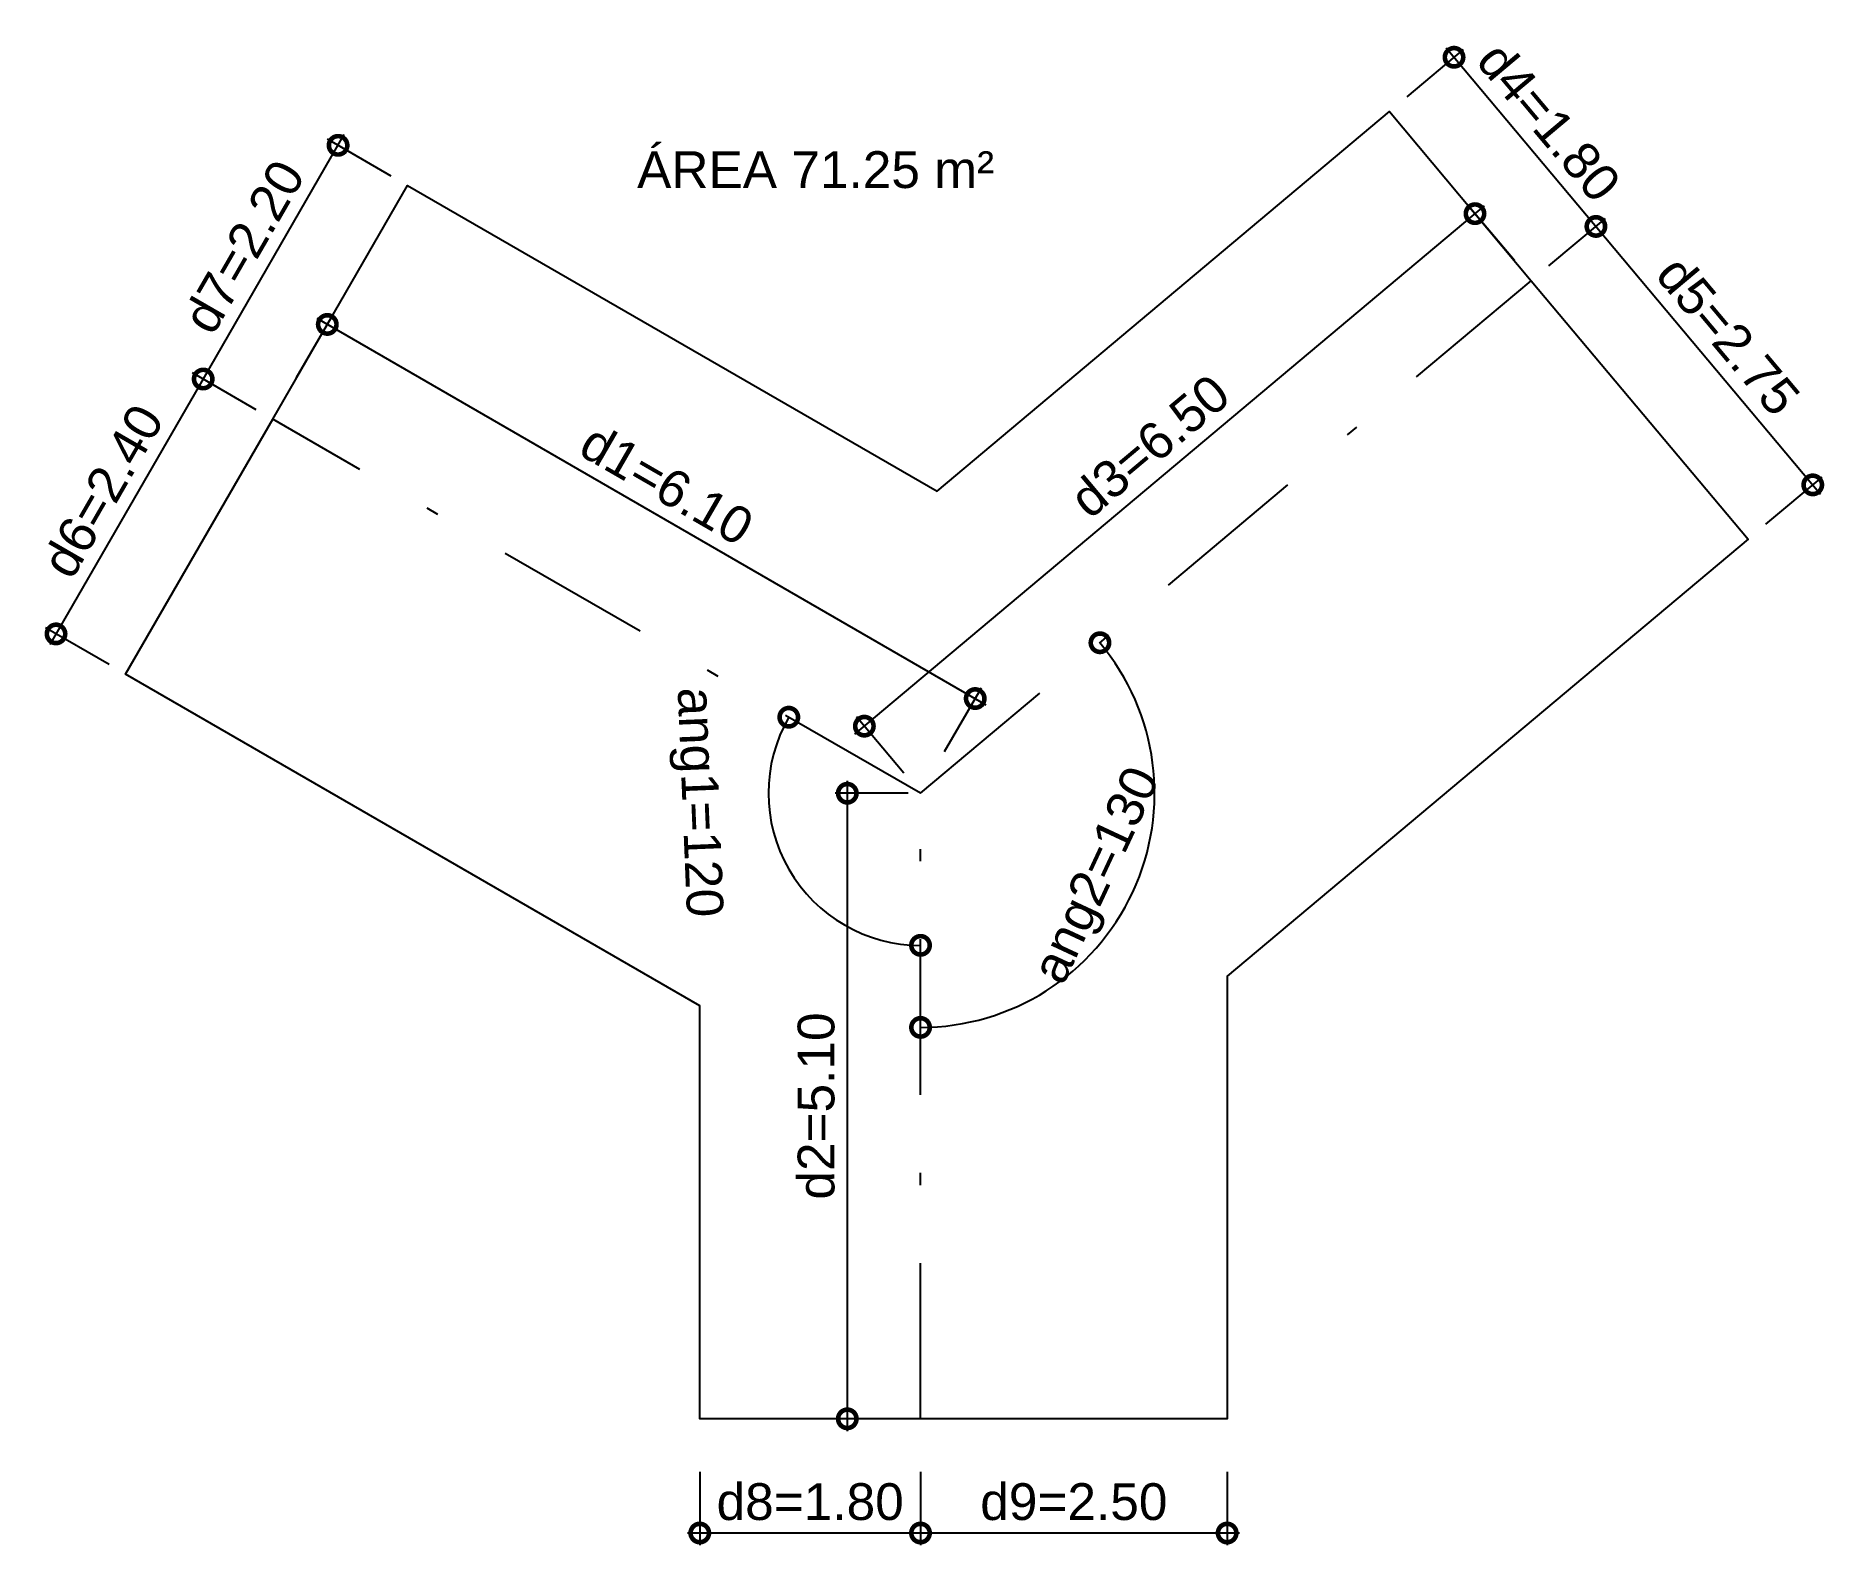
# Model space of a CAD drawing. Header units: metres. Extents: x -7.2 to 7.4, y -6.7 to 5.6.
import ezdxf

# ---------------------------------------------------------------- set-up
doc = ezdxf.new("R2010")
doc.units = ezdxf.units.M
doc.header["$LTSCALE"] = 0.1
doc.linetypes.add('DASHDOT', pattern=[25.4, 12.7, -6.35, 0, -6.35])
doc.layers.add('ARQ_EIXO CINZA 04', color=139, linetype='DASHDOT')
doc.layers.add('SIMB_01', color=1, linetype='Continuous')
doc.layers.add('COTA AZUL', color=5, linetype='Continuous', lineweight=25, true_color=0x0000ff)
doc.styles.add('Annot_3.0mm', font='arial.ttf', dxfattribs={"height": 3})
doc.styles.add('cota', font='arial.ttf')
doc.dimstyles.new('Info 01 - annot', dxfattribs={"dimtxt": 3, "dimasz": 3, "dimexe": 1, "dimexo": 1, "dimgap": 1, "dimtad": 1, "dimzin": 4, "dimtxsty": 'cota', "dimblk": 'DOTSMALL', "dimcen": 2, "dimdle": 1, "dimclrd": 256, "dimclre": 256, "dimclrt": 1, "dimazin": 2, "dimtfac": 0.09, "dimtmove": 2, "dimatfit": 2, "dimfxl": 5, "dimfxlon": 1, "dimtolj": 1, "dimtzin": 4, "dimlwd": -1, "dimarcsym": 1})

# ---------------------------------------------------------------- blocks, each defined once
blk = doc.blocks.new('_DotSmall')
at = {"color": 0, "linetype": 'ByBlock', "const_width": 0.5}
blk.add_lwpolyline([(-0.0625, 0, 1), (0.0625, 0, 1)], format="xyb", close=True, dxfattribs=at)
blk = doc.blocks.new('*D6')
at = {"layer": 'COTA AZUL', "lineweight": -2, "transparency": 16777216}
for p, q in [((-5.092, 2.817), (-4.792, 3.336)), ((0.191, -0.233), (0.491, 0.286))]:
    blk.add_line(p, q, dxfattribs=at)
at = {"layer": 'COTA AZUL', "transparency": 16777216}
blk.add_line((-4.928, 3.3), (0.528, 0.15), dxfattribs=at)
at = {"layer": 'Defpoints', "color": 0, "transparency": 16777216}
for p in [(-5.287, 2.478), (0.441, 0.2), (-0.005, -0.572)]:
    blk.add_point(p, dxfattribs=at)
at = {"layer": 'COTA AZUL', "transparency": 16777216, "xscale": 0.3, "yscale": 0.3, "zscale": 0.3}
for p, rotation in [((-4.842, 3.25), 150), ((0.441, 0.2), 330.0000000000001)]:
    blk.add_blockref('_DotSmall', p, dxfattribs=dict(at, rotation=rotation))
at = {"layer": 'COTA AZUL', "color": 1, "transparency": 16777216, "insert": (-2.074, 1.944), "char_height": 0.3, "attachment_point": 5, "rotation": 330, "style": 'cota'}
blk.add_mtext('\\A1;d1=6.10', dxfattribs=at)
blk = doc.blocks.new('*D8')
at = {"layer": 'COTA AZUL', "lineweight": -2, "transparency": 16777216}
for p, q in [((-0.105, -0.572), (-0.702, -0.572)), ((-0.105, -5.672), (-0.702, -5.672))]:
    blk.add_line(p, q, dxfattribs=at)
at = {"layer": 'COTA AZUL', "transparency": 16777216}
blk.add_line((-0.602, -0.472), (-0.602, -5.772), dxfattribs=at)
at = {"layer": 'Defpoints', "color": 0, "transparency": 16777216}
for p in [(-0.005, -0.572), (-0.602, -5.672), (-0.005, -5.672)]:
    blk.add_point(p, dxfattribs=at)
at = {"layer": 'COTA AZUL', "transparency": 16777216, "xscale": 0.3, "yscale": 0.3, "zscale": 0.3}
for p, rotation in [((-0.602, -0.572), 90), ((-0.602, -5.672), 270)]:
    blk.add_blockref('_DotSmall', p, dxfattribs=dict(at, rotation=rotation))
at = {"layer": 'COTA AZUL', "color": 1, "transparency": 16777216, "insert": (-0.855, -3.122), "char_height": 0.3, "attachment_point": 5, "rotation": 90, "style": 'cota'}
blk.add_mtext('\\A1;d2=5.10', dxfattribs=at)
blk = doc.blocks.new('*D7')
at = {"layer": 'COTA AZUL', "lineweight": -2, "transparency": 16777216}
for p, q in [((4.838, 3.77), (4.452, 4.229)), ((-0.142, -0.408), (-0.527, 0.051))]:
    blk.add_line(p, q, dxfattribs=at)
at = {"layer": 'COTA AZUL', "transparency": 16777216}
blk.add_line((-0.54, -0.09), (4.593, 4.217), dxfattribs=at)
at = {"layer": 'Defpoints', "color": 0, "transparency": 16777216}
for p in [(4.516, 4.153), (4.975, 3.606), (-0.005, -0.572)]:
    blk.add_point(p, dxfattribs=at)
at = {"layer": 'COTA AZUL', "transparency": 16777216, "xscale": 0.3, "yscale": 0.3, "zscale": 0.3}
for p, rotation in [((4.516, 4.153), 40.00000000000002), ((-0.463, -0.025), 220)]:
    blk.add_blockref('_DotSmall', p, dxfattribs=dict(at, rotation=rotation))
at = {"layer": 'COTA AZUL', "color": 1, "transparency": 16777216, "insert": (1.864, 2.258), "char_height": 0.3, "attachment_point": 5, "rotation": 40, "style": 'cota'}
blk.add_mtext('\\A1;d3=6.50', dxfattribs=at)
blk = doc.blocks.new('*D2')
at = {"layer": 'COTA AZUL', "lineweight": -2, "transparency": 16777216}
for p, q in [((3.962, 5.106), (4.422, 5.492)), ((5.119, 3.727), (5.579, 4.113))]:
    blk.add_line(p, q, dxfattribs=at)
at = {"layer": 'COTA AZUL', "transparency": 16777216}
blk.add_line((4.281, 5.504), (5.566, 3.972), dxfattribs=at)
at = {"layer": 'Defpoints', "color": 0, "transparency": 16777216}
for p in [(3.818, 4.985), (5.502, 4.049), (4.975, 3.606)]:
    blk.add_point(p, dxfattribs=at)
at = {"layer": 'COTA AZUL', "transparency": 16777216, "xscale": 0.3, "yscale": 0.3, "zscale": 0.3}
for p, rotation in [((4.345, 5.428), 130), ((5.502, 4.049), 310)]:
    blk.add_blockref('_DotSmall', p, dxfattribs=dict(at, rotation=rotation))
at = {"layer": 'COTA AZUL', "color": 1, "transparency": 16777216, "insert": (5.118, 4.901), "char_height": 0.3, "attachment_point": 5, "rotation": 310, "style": 'cota'}
blk.add_mtext('\\A1;d4=1.80', dxfattribs=at)
blk = doc.blocks.new('*D3')
at = {"layer": 'COTA AZUL', "lineweight": -2, "transparency": 16777216}
for p, q in [((5.119, 3.727), (5.579, 4.113)), ((6.887, 1.621), (7.346, 2.006))]:
    blk.add_line(p, q, dxfattribs=at)
at = {"layer": 'COTA AZUL', "transparency": 16777216}
blk.add_line((5.438, 4.125), (7.334, 1.865), dxfattribs=at)
at = {"layer": 'Defpoints', "color": 0, "transparency": 16777216}
for p in [(4.975, 3.606), (7.27, 1.942), (6.742, 1.5)]:
    blk.add_point(p, dxfattribs=at)
at = {"layer": 'COTA AZUL', "transparency": 16777216, "xscale": 0.3, "yscale": 0.3, "zscale": 0.3}
for p, rotation in [((5.502, 4.049), 130), ((7.27, 1.942), 310)]:
    blk.add_blockref('_DotSmall', p, dxfattribs=dict(at, rotation=rotation))
at = {"layer": 'COTA AZUL', "color": 1, "transparency": 16777216, "insert": (6.58, 3.158), "char_height": 0.3, "attachment_point": 5, "rotation": 310, "style": 'cota'}
blk.add_mtext('\\A1;d5=2.75', dxfattribs=at)
blk = doc.blocks.new('*D5')
at = {"layer": 'COTA AZUL', "transparency": 16777216}
blk.add_line((-5.804, 2.892), (-7.104, 0.64), dxfattribs=at)
at = {"layer": 'COTA AZUL', "lineweight": -2, "transparency": 16777216}
for p, q in [((-5.421, 2.555), (-5.94, 2.855)), ((-6.621, 0.477), (-7.14, 0.777))]:
    blk.add_line(p, q, dxfattribs=at)
at = {"layer": 'Defpoints', "color": 0, "transparency": 16777216}
for p in [(-5.287, 2.478), (-7.054, 0.727), (-6.487, 0.4)]:
    blk.add_point(p, dxfattribs=at)
at = {"layer": 'COTA AZUL', "transparency": 16777216, "xscale": 0.3, "yscale": 0.3, "zscale": 0.3}
for p, rotation in [((-5.854, 2.805), 60.00000000000002), ((-7.054, 0.727), 240)]:
    blk.add_blockref('_DotSmall', p, dxfattribs=dict(at, rotation=rotation))
at = {"layer": 'COTA AZUL', "color": 1, "transparency": 16777216, "insert": (-6.673, 1.892), "char_height": 0.3, "attachment_point": 5, "rotation": 60, "style": 'cota'}
blk.add_mtext('\\A1;d6=2.40', dxfattribs=at)
blk = doc.blocks.new('*D4')
at = {"layer": 'COTA AZUL', "transparency": 16777216}
blk.add_line((-5.904, 2.718), (-4.704, 4.797), dxfattribs=at)
at = {"layer": 'COTA AZUL', "lineweight": -2, "transparency": 16777216}
for p, q in [((-4.321, 4.46), (-4.84, 4.76)), ((-5.421, 2.555), (-5.94, 2.855))]:
    blk.add_line(p, q, dxfattribs=at)
at = {"layer": 'Defpoints', "color": 0, "transparency": 16777216}
for p in [(-4.754, 4.71), (-4.187, 4.383), (-5.287, 2.478)]:
    blk.add_point(p, dxfattribs=at)
at = {"layer": 'COTA AZUL', "transparency": 16777216, "xscale": 0.3, "yscale": 0.3, "zscale": 0.3}
for p, rotation in [((-4.754, 4.71), 60.00000000000007), ((-5.854, 2.805), 240.0000000000001)]:
    blk.add_blockref('_DotSmall', p, dxfattribs=dict(at, rotation=rotation))
at = {"layer": 'COTA AZUL', "color": 1, "transparency": 16777216, "insert": (-5.523, 3.884), "char_height": 0.3, "attachment_point": 5, "rotation": 60, "style": 'cota'}
blk.add_mtext('\\A1;d7=2.20', dxfattribs=at)
blk = doc.blocks.new('*D12')
at = {"layer": 'COTA AZUL', "lineweight": -2, "transparency": 16777216}
for p, q in [((-1.805, -6.103), (-1.805, -6.703)), ((-0.005, -6.103), (-0.005, -6.703))]:
    blk.add_line(p, q, dxfattribs=at)
at = {"layer": 'COTA AZUL', "transparency": 16777216}
blk.add_line((0.095, -6.603), (-1.905, -6.603), dxfattribs=at)
at = {"layer": 'Defpoints', "color": 0, "transparency": 16777216}
for p in [(-1.805, -5.672), (-0.005, -5.672), (-1.805, -6.603)]:
    blk.add_point(p, dxfattribs=at)
at = {"layer": 'COTA AZUL', "transparency": 16777216, "xscale": 0.3, "yscale": 0.3, "zscale": 0.3, "rotation": 180}
blk.add_blockref('_DotSmall', (-1.805, -6.603), dxfattribs=at)
at = {"layer": 'COTA AZUL', "transparency": 16777216, "xscale": 0.3, "yscale": 0.3, "zscale": 0.3}
blk.add_blockref('_DotSmall', (-0.005, -6.603), dxfattribs=at)
at = {"layer": 'COTA AZUL', "color": 1, "transparency": 16777216, "insert": (-0.905, -6.349), "char_height": 0.3, "attachment_point": 5, "style": 'cota'}
blk.add_mtext('\\A1;d8=1.80', dxfattribs=at)
blk = doc.blocks.new('*D11')
at = {"layer": 'COTA AZUL', "lineweight": -2, "transparency": 16777216}
for p, q in [((-0.005, -6.103), (-0.005, -6.703)), ((2.495, -6.103), (2.495, -6.703))]:
    blk.add_line(p, q, dxfattribs=at)
at = {"layer": 'COTA AZUL', "transparency": 16777216}
blk.add_line((2.595, -6.603), (-0.105, -6.603), dxfattribs=at)
at = {"layer": 'Defpoints', "color": 0, "transparency": 16777216}
for p in [(-0.005, -5.672), (2.495, -5.672), (-0.005, -6.603)]:
    blk.add_point(p, dxfattribs=at)
at = {"layer": 'COTA AZUL', "transparency": 16777216, "xscale": 0.3, "yscale": 0.3, "zscale": 0.3, "rotation": 180}
blk.add_blockref('_DotSmall', (-0.005, -6.603), dxfattribs=at)
at = {"layer": 'COTA AZUL', "transparency": 16777216, "xscale": 0.3, "yscale": 0.3, "zscale": 0.3}
blk.add_blockref('_DotSmall', (2.495, -6.603), dxfattribs=at)
at = {"layer": 'COTA AZUL', "color": 1, "transparency": 16777216, "insert": (1.245, -6.349), "char_height": 0.3, "attachment_point": 5, "style": 'cota'}
blk.add_mtext('\\A1;d9=2.50', dxfattribs=at)
blk = doc.blocks.new('*D9')
at = {"layer": 'COTA AZUL', "transparency": 16777216}
blk.add_arc((-0.005, -0.572), 1.24, 150, 270, dxfattribs=at)
at = {"layer": 'Defpoints', "color": 0, "transparency": 16777216}
for p in [(-5.287, 2.478), (-0.005, -0.572), (-0.005, -0.572), (-0.802, -1.522), (-0.005, -5.672)]:
    blk.add_point(p, dxfattribs=at)
at = {"layer": 'COTA AZUL', "transparency": 16777216, "xscale": 0.3, "yscale": 0.3, "zscale": 0.3, "rotation": 60.00000000000003}
blk.add_blockref('_DotSmall', (-1.079, 0.048), dxfattribs=at)
at = {"layer": 'COTA AZUL', "transparency": 16777216, "xscale": 0.3, "yscale": 0.3, "zscale": 0.3}
blk.add_blockref('_DotSmall', (-0.005, -1.812), dxfattribs=at)
at = {"layer": 'COTA AZUL', "color": 1, "transparency": 16777216, "insert": (-1.842, -0.647), "char_height": 0.3, "attachment_point": 5, "rotation": 272.3554, "style": 'cota'}
blk.add_mtext('\\A1;ang1=120', dxfattribs=at)
blk = doc.blocks.new('*D10')
at = {"layer": 'COTA AZUL', "transparency": 16777216}
blk.add_arc((-0.005, -0.572), 1.909, 270, 40, dxfattribs=at)
at = {"layer": 'Defpoints', "color": 0, "transparency": 16777216}
for p in [(4.975, 3.606), (-0.005, -0.572), (-0.005, -0.572), (1.305, -1.96), (-0.005, -5.672)]:
    blk.add_point(p, dxfattribs=at)
at = {"layer": 'COTA AZUL', "transparency": 16777216, "xscale": 0.3, "yscale": 0.3, "zscale": 0.3}
for p, rotation in [((1.458, 0.655), 130), ((-0.005, -2.481), 180)]:
    blk.add_blockref('_DotSmall', p, dxfattribs=dict(at, rotation=rotation))
at = {"layer": 'COTA AZUL', "color": 1, "transparency": 16777216, "insert": (1.458, -1.254), "char_height": 0.3, "attachment_point": 5, "rotation": 65, "style": 'cota'}
blk.add_mtext('\\A1;ang2=130', dxfattribs=at)

msp = doc.modelspace()

# ---------------------------------------------------------------- linework, layer by layer
msp.add_lwpolyline([(-5.287, 2.478), (-4.187, 4.383), (0.13, 1.891), (3.818, 4.985), (4.975, 3.606), (6.742, 1.5), (2.495, -2.064), (2.495, -5.672), (-0.005, -5.672), (-1.805, -5.672), (-1.805, -2.304), (-6.487, 0.4), (-5.287, 2.478)])
at = {"layer": 'ARQ_EIXO CINZA 04'}
for p, q in [((-0.005, -0.572), (4.975, 3.606)), ((-0.005, -0.572), (-5.287, 2.478)), ((-0.005, -5.672), (-0.005, -0.572))]:
    msp.add_line(p, q, dxfattribs=at)

# ---------------------------------------------------------------- texts
at = {"layer": 'SIMB_01', "insert": (-2.316, 4.662), "char_height": 0.3, "width": 3.9108, "attachment_point": 1, "style": 'Annot_3.0mm'}
msp.add_mtext('ÁREA 71.25 m²', dxfattribs=at)

# ---------------------------------------------------------------- dimensions: what is measured, and where the dimension line sits
at = {"layer": 'COTA AZUL'}
for p1, p2, distance, text, picture, middle in [((3.818, 4.985), (4.975, 3.606), 0.688, 'd4=1.80', '*D2', (5.118, 4.901)), ((-5.287, 2.478), (-4.187, 4.383), 0.654, 'd7=2.20', '*D4', (-5.523, 3.884)), ((-0.005, -0.572), (4.975, 3.606), 0.713, 'd3=6.50', '*D7', (1.864, 2.258)), ((4.975, 3.606), (6.742, 1.5), 0.688, 'd5=2.75', '*D3', (6.58, 3.158)), ((-5.287, 2.478), (-0.005, -0.572), 0.891, 'd1=6.10', '*D6', (-2.074, 1.944)), ((-5.287, 2.478), (-6.487, 0.4), -0.654, 'd6=2.40', '*D5', (-6.673, 1.892)), ((-0.005, -5.672), (-1.805, -5.672), 0.931, 'd8=1.80', '*D12', (-0.905, -6.349)), ((2.495, -5.672), (-0.005, -5.672), 0.931, 'd9=2.50', '*D11', (1.245, -6.349))]:
    dim = msp.add_aligned_dim(p1=p1, p2=p2, distance=distance, text=text, dimstyle='Info 01 - annot', override={"dimscale": 0}, dxfattribs=at)
    dim.commit()
    dim.dimension.update_dxf_attribs({"geometry": picture, "text_midpoint": middle})
dim = msp.add_angular_dim_2l(base=(1.305, -1.96), line1=((-0.005, -0.572), (4.975, 3.606)), line2=((-0.005, -5.672), (-0.005, -0.572)), text='ang2=130', dimstyle='Info 01 - annot', override={"dimscale": 0}, dxfattribs=at)
dim.commit()
dim.dimension.update_dxf_attribs({"geometry": '*D10', "text_midpoint": (1.458, -1.254)})
dim = msp.add_angular_dim_2l(base=(-0.802, -1.522), line1=((-0.005, -0.572), (-5.287, 2.478)), line2=((-0.005, -5.672), (-0.005, -0.572)), text='ang1=120', dimstyle='Info 01 - annot', override={"dimscale": 0}, dxfattribs=at)
dim.commit()
dim.dimension.update_dxf_attribs({"geometry": '*D9', "text_midpoint": (-1.842, -0.647), "dimtype": 162})
dim = msp.add_linear_dim(base=(-0.602, -5.672), p1=(-0.005, -0.572), p2=(-0.005, -5.672), angle=90, text='d2=5.10', dimstyle='Info 01 - annot', override={"dimscale": 0}, dxfattribs=at)
dim.commit()
dim.dimension.update_dxf_attribs({"geometry": '*D8', "text_midpoint": (-0.855, -3.122)})

doc.saveas('drawing.dxf')
